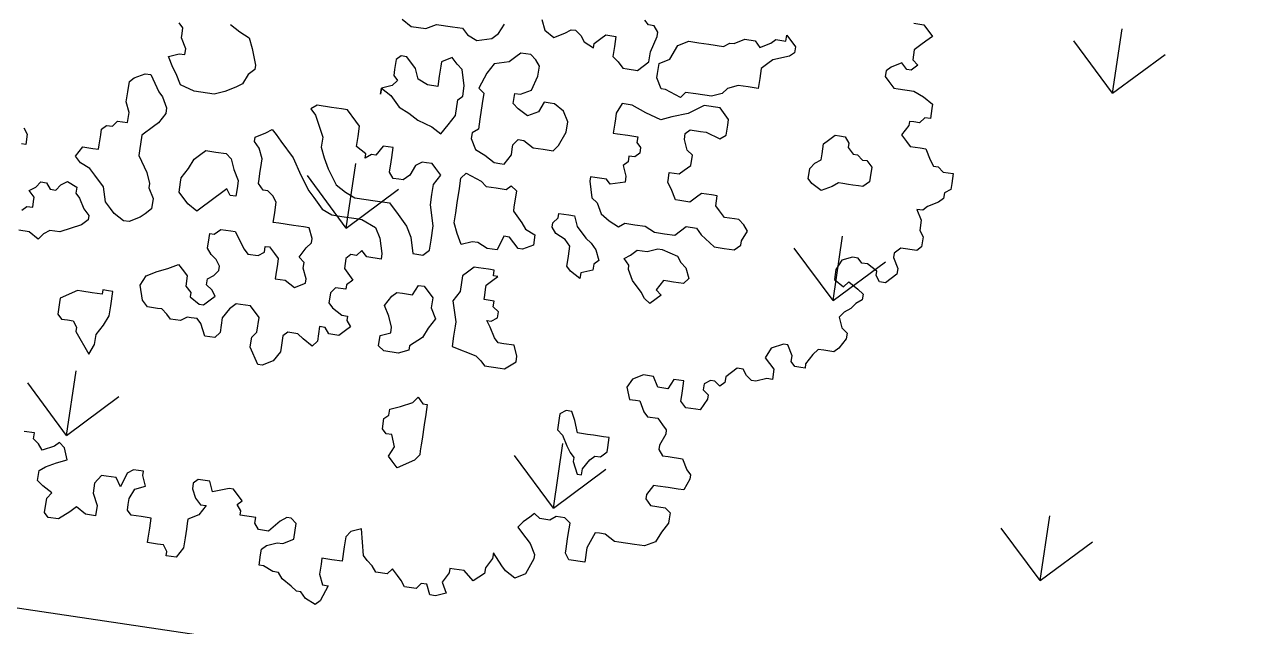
# Model space of a CAD drawing. Header units: millimetres. Extents: x 338 to 506, y 179 to 335.
# Drawn here: x 345.6 to 352.81, y 213.39 to 216.9 of the extents above; entities that cross this region are included whole.
import ezdxf

# ---------------------------------------------------------------- set-up
doc = ezdxf.new("R2010")
doc.units = ezdxf.units.MM
for name, color, linetype in [('ANDEN', 251, 'Continuous'), ('ARBOL-TOP', 3, 'Continuous'), ('MUROS', 32, 'Continuous')]:
    doc.layers.add(name, color=color, linetype=linetype)

# ---------------------------------------------------------------- blocks, each defined once
blk = doc.blocks.new('*X894')
at = {"color": 0}
for p, q in [((25.4581, 144.2213), (25.7275, 144.4907)), ((25.4581, 144.2213), (25.7275, 143.9519)), ((25.4581, 144.2213), (25.8391, 144.2213)), ((26.895, 142.7845), (27.1644, 143.0539)), ((26.895, 142.7845), (27.1644, 142.5151)), ((26.895, 142.7845), (27.276, 142.7845)), ((25.4581, 141.3476), (25.7275, 141.617)), ((25.4581, 141.3476), (25.7275, 141.0782)), ((25.4581, 141.3476), (25.8391, 141.3476)), ((26.895, 139.9108), (27.1644, 140.1802)), ((26.895, 139.9108), (27.1644, 139.6414)), ((26.895, 139.9108), (27.276, 139.9108)), ((25.4581, 138.474), (25.7275, 138.7434)), ((28.3318, 138.474), (28.6012, 138.7434)), ((25.4581, 138.474), (25.7275, 138.2046)), ((25.4581, 138.474), (25.8391, 138.474)), ((28.3318, 138.474), (28.6012, 138.2046)), ((28.3318, 138.474), (28.7128, 138.474))]:
    blk.add_line(p, q, dxfattribs=at)
blk = doc.blocks.new('ARBOLITO')
at = {"linetype": 'ByBlock'}
for points in [[(463.3039, 69.1589), (463.3185, 69.1589), (463.333, 69.1444), (463.3247, 69.1361), (463.3185, 69.1298), (463.3102, 69.1215), (463.3102, 69.107), (463.3185, 69.1008), (463.3102, 69.0924), (463.3039, 69.0924), (463.2956, 69.1008), (463.2811, 69.0924), (463.2749, 69.0862), (463.2749, 69.0779), (463.2811, 69.0717), (463.2894, 69.0633), (463.2956, 69.0633), (463.3185, 69.0633), (463.333, 69.0571), (463.3476, 69.0488), (463.3476, 69.0426), (463.3476, 69.028), (463.3393, 69.028), (463.333, 69.0197), (463.3247, 69.0197), (463.3185, 69.0197), (463.3185, 69.0135), (463.3102, 68.9989), (463.3185, 68.9906), (463.3247, 68.9844), (463.3393, 68.9844), (463.3476, 68.9844), (463.3559, 68.9698), (463.3621, 68.9615), (463.3684, 68.9615), (463.3767, 68.9553), (463.3912, 68.9553), (463.3912, 68.9408), (463.3912, 68.9324), (463.3829, 68.9262), (463.3829, 68.9179), (463.3767, 68.9117), (463.3621, 68.9034), (463.3559, 68.8971), (463.3476, 68.8971), (463.3559, 68.8826), (463.3559, 68.868), (463.3621, 68.8597), (463.3621, 68.8452), (463.3559, 68.8389), (463.333, 68.8389), (463.3247, 68.8306), (463.3247, 68.8244), (463.333, 68.8098), (463.333, 68.8015), (463.3185, 68.787), (463.3102, 68.787), (463.3039, 68.7953), (463.3039, 68.8015), (463.2894, 68.8098), (463.2811, 68.8098), (463.2749, 68.8161), (463.2665, 68.8161), (463.252, 68.8098), (463.2458, 68.7953), (463.2458, 68.7808), (463.2603, 68.7724), (463.2665, 68.7808), (463.2811, 68.7724), (463.2894, 68.7662), (463.2894, 68.7579), (463.2811, 68.7517), (463.2749, 68.7434), (463.2665, 68.7371), (463.2603, 68.7288), (463.2665, 68.7143), (463.2749, 68.708), (463.2749, 68.6997), (463.2665, 68.6852), (463.2603, 68.6789), (463.2458, 68.6789), (463.2375, 68.6789), (463.2312, 68.6706), (463.2229, 68.6561), (463.2229, 68.6498), (463.2167, 68.6498), (463.2084, 68.6498), (463.2021, 68.6561), (463.2021, 68.6644), (463.1938, 68.6789), (463.1876, 68.6789), (463.171, 68.6706), (463.1647, 68.6561), (463.1793, 68.6415), (463.1793, 68.627), (463.171, 68.627), (463.1564, 68.6208), (463.1502, 68.6208), (463.1419, 68.627), (463.1356, 68.6353), (463.1273, 68.6353), (463.1128, 68.6208), (463.1128, 68.6124), (463.1065, 68.6062), (463.0982, 68.6124), (463.092, 68.6124), (463.0837, 68.6062), (463.0837, 68.5979), (463.092, 68.5917), (463.092, 68.5854), (463.0837, 68.5688), (463.0775, 68.5688), (463.0629, 68.5688), (463.0546, 68.5771), (463.0546, 68.5854), (463.0546, 68.5917), (463.0546, 68.6062), (463.0401, 68.6062), (463.0338, 68.5917), (463.0193, 68.5917), (463.011, 68.6062), (462.9964, 68.6062), (462.9819, 68.5979), (462.9756, 68.5854), (462.9819, 68.5688), (462.9902, 68.5688), (462.9964, 68.5688), (463.0047, 68.5543), (463.011, 68.548), (463.0255, 68.548), (463.0338, 68.5397), (463.0401, 68.5335), (463.0401, 68.5273), (463.0338, 68.5106), (463.0338, 68.5044), (463.0401, 68.4961), (463.0484, 68.4961), (463.0691, 68.4961), (463.0775, 68.4815), (463.0837, 68.4753), (463.0837, 68.4691), (463.0775, 68.4524), (463.0691, 68.4524), (463.0546, 68.4524), (463.0401, 68.4524), (463.0338, 68.4524), (463.0255, 68.4379), (463.0255, 68.4317), (463.0338, 68.4234), (463.0546, 68.4234), (463.0629, 68.4171), (463.0629, 68.4088), (463.0629, 68.4026), (463.0546, 68.388), (463.0484, 68.3735), (463.0338, 68.3652), (463.0193, 68.3652), (462.9964, 68.3652), (462.9902, 68.3652), (462.9756, 68.3735), (462.9673, 68.3735), (462.9611, 68.3735), (462.9528, 68.3506), (462.9528, 68.3299), (462.9299, 68.3299), (462.9237, 68.3382), (462.9237, 68.3444), (462.9237, 68.3589), (462.9237, 68.3652), (462.9237, 68.3818), (462.9154, 68.388), (462.9029, 68.388), (462.8946, 68.3818), (462.8801, 68.3818), (462.8717, 68.388), (462.8655, 68.3818), (462.8572, 68.3735), (462.851, 68.3652), (462.8572, 68.3589), (462.8717, 68.3444), (462.8801, 68.3299), (462.8801, 68.3236), (462.8717, 68.3008), (462.8572, 68.2925), (462.8427, 68.3008), (462.8364, 68.307), (462.8219, 68.3236), (462.8219, 68.3153), (462.8136, 68.3008), (462.8136, 68.2925), (462.799, 68.28), (462.7845, 68.2925), (462.7699, 68.2925), (462.7637, 68.2925), (462.7637, 68.2862), (462.7554, 68.2717), (462.7637, 68.2571), (462.7491, 68.2509), (462.7408, 68.2509), (462.7346, 68.2654), (462.7263, 68.2654), (462.7201, 68.2571), (462.7034, 68.2571), (462.6972, 68.2654), (462.691, 68.2717), (462.6827, 68.28), (462.6764, 68.2717), (462.6598, 68.2717), (462.6536, 68.28), (462.6453, 68.2862), (462.639, 68.2925), (462.6307, 68.3299), (462.6162, 68.3236), (462.6099, 68.3153), (462.6099, 68.3008), (462.6099, 68.28), (462.5954, 68.28), (462.5808, 68.28), (462.5808, 68.2717), (462.5808, 68.2571), (462.5871, 68.2426), (462.5954, 68.2426), (462.5871, 68.2197), (462.5808, 68.2135), (462.5663, 68.2197), (462.558, 68.228), (462.5517, 68.228), (462.5434, 68.2343), (462.5289, 68.2426), (462.5227, 68.2509), (462.5143, 68.2509), (462.4998, 68.2571), (462.4936, 68.2571), (462.4936, 68.2717), (462.4936, 68.28), (462.4998, 68.2862), (462.5143, 68.2925), (462.5227, 68.2925), (462.5372, 68.3008), (462.5372, 68.3236), (462.5289, 68.3299), (462.5227, 68.3299), (462.5143, 68.3236), (462.4998, 68.307), (462.4853, 68.307), (462.479, 68.3153), (462.479, 68.3236), (462.4562, 68.3236), (462.4562, 68.3299), (462.4499, 68.3382), (462.4562, 68.3444), (462.4416, 68.3589), (462.4354, 68.3589), (462.4125, 68.3506), (462.4063, 68.3652), (462.3897, 68.3652), (462.3834, 68.3589), (462.3834, 68.3506), (462.3897, 68.3382), (462.398, 68.3299), (462.4063, 68.3299), (462.398, 68.3153), (462.3834, 68.307), (462.3834, 68.3008), (462.3834, 68.2925), (462.3834, 68.28), (462.3834, 68.2654), (462.3751, 68.2509), (462.3606, 68.2509), (462.3606, 68.2571), (462.3543, 68.2654), (462.346, 68.2654), (462.3315, 68.2654), (462.3315, 68.2717), (462.3315, 68.2862), (462.3315, 68.3008), (462.3169, 68.3008), (462.3024, 68.3008), (462.2962, 68.307), (462.2962, 68.3153), (462.2962, 68.3236), (462.3024, 68.3382), (462.3169, 68.3444), (462.3107, 68.3589), (462.3107, 68.3652), (462.2962, 68.3652), (462.2879, 68.3589), (462.2816, 68.3382), (462.2733, 68.3506), (462.2588, 68.3506), (462.2525, 68.3506), (462.2442, 68.3382), (462.2442, 68.3236), (462.2525, 68.307), (462.2525, 68.2925), (462.238, 68.2925), (462.2234, 68.3008), (462.2151, 68.2925), (462.2006, 68.28), (462.186, 68.28), (462.1798, 68.2862), (462.1798, 68.307), (462.186, 68.3153), (462.1715, 68.3236), (462.1632, 68.3299), (462.1632, 68.3444), (462.1715, 68.3506), (462.186, 68.3589), (462.2006, 68.3652), (462.1944, 68.3818), (462.186, 68.388), (462.1798, 68.3818), (462.1632, 68.3735), (462.1569, 68.3818), (462.1486, 68.388), (462.1486, 68.3963), (462.1341, 68.3963)], [(463.3039, 69.1589), (463.3185, 69.1589), (463.333, 69.1444), (463.3247, 69.1361), (463.3185, 69.1298), (463.3102, 69.1215), (463.3102, 69.107), (463.3185, 69.1008), (463.3102, 69.0924), (463.3039, 69.0924), (463.2956, 69.1008), (463.2811, 69.0924), (463.2749, 69.0862), (463.2749, 69.0779), (463.2811, 69.0717), (463.2894, 69.0633), (463.2956, 69.0633), (463.3185, 69.0633), (463.333, 69.0571), (463.3476, 69.0488), (463.3476, 69.0426), (463.3476, 69.028), (463.3393, 69.028), (463.333, 69.0197), (463.3247, 69.0197), (463.3185, 69.0197), (463.3185, 69.0135), (463.3102, 68.9989), (463.3185, 68.9906), (463.3247, 68.9844), (463.3393, 68.9844), (463.3476, 68.9844), (463.3559, 68.9698), (463.3621, 68.9615), (463.3684, 68.9615), (463.3767, 68.9553), (463.3912, 68.9553), (463.3912, 68.9408), (463.3912, 68.9324), (463.3829, 68.9262), (463.3829, 68.9179), (463.3767, 68.9117), (463.3621, 68.9034), (463.3559, 68.8971), (463.3476, 68.8971), (463.3559, 68.8826), (463.3559, 68.868), (463.3621, 68.8597), (463.3621, 68.8452), (463.3559, 68.8389), (463.333, 68.8389), (463.3247, 68.8306), (463.3247, 68.8244), (463.333, 68.8098), (463.333, 68.8015), (463.3185, 68.787), (463.3102, 68.787), (463.3039, 68.7953), (463.3039, 68.8015), (463.2894, 68.8098), (463.2811, 68.8098), (463.2749, 68.8161), (463.2665, 68.8161), (463.252, 68.8098), (463.2458, 68.7953), (463.2458, 68.7808), (463.2603, 68.7724), (463.2665, 68.7808), (463.2811, 68.7724), (463.2894, 68.7662), (463.2894, 68.7579), (463.2811, 68.7517), (463.2749, 68.7434), (463.2665, 68.7371), (463.2603, 68.7288), (463.2665, 68.7143), (463.2749, 68.708), (463.2749, 68.6997), (463.2665, 68.6852), (463.2603, 68.6789), (463.2458, 68.6789), (463.2375, 68.6789), (463.2312, 68.6706), (463.2229, 68.6561), (463.2229, 68.6498), (463.2167, 68.6498), (463.2084, 68.6498), (463.2021, 68.6561), (463.2021, 68.6644), (463.1938, 68.6789), (463.1876, 68.6789), (463.171, 68.6706), (463.1647, 68.6561), (463.1793, 68.6415), (463.1793, 68.627), (463.171, 68.627), (463.1564, 68.6208), (463.1502, 68.6208), (463.1419, 68.627), (463.1356, 68.6353), (463.1273, 68.6353), (463.1128, 68.6208), (463.1128, 68.6124), (463.1065, 68.6062), (463.0982, 68.6124), (463.092, 68.6124), (463.0837, 68.6062), (463.0837, 68.5979), (463.092, 68.5917), (463.092, 68.5854), (463.0837, 68.5688), (463.0775, 68.5688), (463.0629, 68.5688), (463.0546, 68.5771), (463.0546, 68.5854), (463.0546, 68.5917), (463.0546, 68.6062), (463.0401, 68.6062), (463.0338, 68.5917), (463.0193, 68.5917), (463.011, 68.6062), (462.9964, 68.6062), (462.9819, 68.5979), (462.9756, 68.5854), (462.9819, 68.5688), (462.9902, 68.5688), (462.9964, 68.5688), (463.0047, 68.5543), (463.011, 68.548), (463.0255, 68.548), (463.0338, 68.5397), (463.0401, 68.5335), (463.0401, 68.5273), (463.0338, 68.5106), (463.0338, 68.5044), (463.0401, 68.4961), (463.0484, 68.4961), (463.0691, 68.4961), (463.0775, 68.4815), (463.0837, 68.4753), (463.0837, 68.4691), (463.0775, 68.4524), (463.0691, 68.4524), (463.0546, 68.4524), (463.0401, 68.4524), (463.0338, 68.4524), (463.0255, 68.4379), (463.0255, 68.4317), (463.0338, 68.4234), (463.0546, 68.4234), (463.0629, 68.4171), (463.0629, 68.4088), (463.0629, 68.4026), (463.0546, 68.388), (463.0484, 68.3735), (463.0338, 68.3652), (463.0193, 68.3652), (462.9964, 68.3652), (462.9902, 68.3652), (462.9756, 68.3735), (462.9673, 68.3735), (462.9611, 68.3735), (462.9528, 68.3506), (462.9528, 68.3299), (462.9299, 68.3299), (462.9237, 68.3382), (462.9237, 68.3444), (462.9237, 68.3589), (462.9237, 68.3652), (462.9237, 68.3818), (462.9154, 68.388), (462.9029, 68.388), (462.8946, 68.3818), (462.8801, 68.3818), (462.8717, 68.388), (462.8655, 68.3818), (462.8572, 68.3735), (462.851, 68.3652), (462.8572, 68.3589), (462.8717, 68.3444), (462.8801, 68.3299), (462.8801, 68.3236), (462.8717, 68.3008), (462.8572, 68.2925), (462.8427, 68.3008), (462.8364, 68.307), (462.8219, 68.3236), (462.8219, 68.3153), (462.8136, 68.3008), (462.8136, 68.2925), (462.799, 68.28), (462.7845, 68.2925), (462.7699, 68.2925), (462.7637, 68.2925), (462.7637, 68.2862), (462.7554, 68.2717), (462.7637, 68.2571), (462.7491, 68.2509), (462.7408, 68.2509), (462.7346, 68.2654), (462.7263, 68.2654), (462.7201, 68.2571), (462.7034, 68.2571), (462.6972, 68.2654), (462.691, 68.2717), (462.6827, 68.28), (462.6764, 68.2717), (462.6598, 68.2717), (462.6536, 68.28), (462.6453, 68.2862), (462.639, 68.2925), (462.6307, 68.3299), (462.6162, 68.3236), (462.6099, 68.3153), (462.6099, 68.3008), (462.6099, 68.28), (462.5954, 68.28), (462.5808, 68.28), (462.5808, 68.2717), (462.5808, 68.2571), (462.5871, 68.2426), (462.5954, 68.2426), (462.5871, 68.2197), (462.5808, 68.2135), (462.5663, 68.2197), (462.558, 68.228), (462.5517, 68.228), (462.5434, 68.2343), (462.5289, 68.2426), (462.5227, 68.2509), (462.5143, 68.2509), (462.4998, 68.2571), (462.4936, 68.2571), (462.4936, 68.2717), (462.4936, 68.28), (462.4998, 68.2862), (462.5143, 68.2925), (462.5227, 68.2925), (462.5372, 68.3008), (462.5372, 68.3236), (462.5289, 68.3299), (462.5227, 68.3299), (462.5143, 68.3236), (462.4998, 68.307), (462.4853, 68.307), (462.479, 68.3153), (462.479, 68.3236), (462.4562, 68.3236), (462.4562, 68.3299), (462.4499, 68.3382), (462.4562, 68.3444), (462.4416, 68.3589), (462.4354, 68.3589), (462.4125, 68.3506), (462.4063, 68.3652), (462.3897, 68.3652), (462.3834, 68.3589), (462.3834, 68.3506), (462.3897, 68.3382), (462.398, 68.3299), (462.4063, 68.3299), (462.398, 68.3153), (462.3834, 68.307), (462.3834, 68.3008), (462.3834, 68.2925), (462.3834, 68.28), (462.3834, 68.2654), (462.3751, 68.2509), (462.3606, 68.2509), (462.3606, 68.2571), (462.3543, 68.2654), (462.346, 68.2654), (462.3315, 68.2654), (462.3315, 68.2717), (462.3315, 68.2862), (462.3315, 68.3008), (462.3169, 68.3008), (462.3024, 68.3008), (462.2962, 68.307), (462.2962, 68.3153), (462.2962, 68.3236), (462.3024, 68.3382), (462.3169, 68.3444), (462.3107, 68.3589), (462.3107, 68.3652), (462.2962, 68.3652), (462.2879, 68.3589), (462.2816, 68.3382), (462.2733, 68.3506), (462.2588, 68.3506), (462.2525, 68.3506), (462.2442, 68.3382), (462.2442, 68.3236), (462.2525, 68.307), (462.2525, 68.2925), (462.238, 68.2925), (462.2234, 68.3008), (462.2151, 68.2925), (462.2006, 68.28), (462.186, 68.28), (462.1798, 68.2862), (462.1798, 68.307), (462.186, 68.3153), (462.1715, 68.3236), (462.1632, 68.3299), (462.1632, 68.3444), (462.1715, 68.3506), (462.186, 68.3589), (462.2006, 68.3652), (462.1944, 68.3818), (462.186, 68.388), (462.1798, 68.3818), (462.1632, 68.3735), (462.1569, 68.3818), (462.1486, 68.388), (462.1486, 68.3963), (462.1341, 68.3963)], [(462.5808, 69.0571), (462.5954, 69.0488), (462.6162, 69.0488), (462.6307, 69.0571), (462.6536, 69.0571), (462.6681, 69.0571), (462.6764, 69.0488), (462.691, 69.0426), (462.7117, 69.0488), (462.7201, 69.0571), (462.7263, 69.0717)], [(462.7782, 69.0862), (462.7845, 69.0717), (462.799, 69.0633), (462.8136, 69.0717), (462.8219, 69.0779), (462.8281, 69.0779), (462.8364, 69.0717), (462.8427, 69.0633), (462.8572, 69.0571), (462.8572, 69.0633), (462.8655, 69.0717), (462.8717, 69.0779), (462.8863, 69.0779), (462.8863, 69.0633), (462.8863, 69.0488), (462.8946, 69.0426), (462.9029, 69.0343), (462.9091, 69.0343), (462.9237, 69.0343), (462.9382, 69.0488), (462.9382, 69.0633), (462.9445, 69.0862), (462.9445, 69.0924), (462.9382, 69.1008), (462.9299, 69.1008), (462.9237, 69.107)], [(462.5808, 69.0571), (462.5954, 69.0488), (462.6162, 69.0488), (462.6307, 69.0571), (462.6536, 69.0571), (462.6681, 69.0571), (462.6764, 69.0488), (462.691, 69.0426), (462.7117, 69.0488), (462.7201, 69.0571), (462.7263, 69.0717)], [(462.7782, 69.0862), (462.7845, 69.0717), (462.799, 69.0633), (462.8136, 69.0717), (462.8219, 69.0779), (462.8281, 69.0779), (462.8364, 69.0717), (462.8427, 69.0633), (462.8572, 69.0571), (462.8572, 69.0633), (462.8655, 69.0717), (462.8717, 69.0779), (462.8863, 69.0779), (462.8863, 69.0633), (462.8863, 69.0488), (462.8946, 69.0426), (462.9029, 69.0343), (462.9091, 69.0343), (462.9237, 69.0343), (462.9382, 69.0488), (462.9382, 69.0633), (462.9445, 69.0862), (462.9445, 69.0924), (462.9382, 69.1008), (462.9299, 69.1008), (462.9237, 69.107)], [(462.9611, 69.0135), (462.9528, 69.028), (462.9528, 69.0343), (462.9528, 69.0488), (462.9673, 69.0571), (462.9756, 69.0779), (462.9902, 69.0862), (463.0047, 69.0862), (463.0193, 69.0862), (463.0401, 69.0862), (463.0484, 69.0924), (463.0546, 69.0924), (463.0691, 69.1008), (463.0837, 69.1008), (463.092, 69.0924), (463.1065, 69.1008), (463.1128, 69.107), (463.1273, 69.107), (463.1273, 69.1153), (463.1419, 69.1008), (463.1419, 69.0924), (463.1356, 69.0862), (463.1128, 69.0779), (463.1065, 69.0717), (463.0982, 69.0633), (463.0982, 69.0488), (463.0982, 69.0343), (463.0837, 69.0343), (463.0691, 69.0343), (463.0546, 69.028), (463.0484, 69.0197), (463.0338, 69.0135), (463.011, 69.0135), (462.9964, 69.0135), (462.9902, 69.0052), (462.9673, 69.0135), (462.9611, 69.0135), (462.9611, 69.0135)], [(462.9611, 69.0135), (462.9528, 69.028), (462.9528, 69.0343), (462.9528, 69.0488), (462.9673, 69.0571), (462.9756, 69.0779), (462.9902, 69.0862), (463.0047, 69.0862), (463.0193, 69.0862), (463.0401, 69.0862), (463.0484, 69.0924), (463.0546, 69.0924), (463.0691, 69.1008), (463.0837, 69.1008), (463.092, 69.0924), (463.1065, 69.1008), (463.1128, 69.107), (463.1273, 69.107), (463.1273, 69.1153), (463.1419, 69.1008), (463.1419, 69.0924), (463.1356, 69.0862), (463.1128, 69.0779), (463.1065, 69.0717), (463.0982, 69.0633), (463.0982, 69.0488), (463.0982, 69.0343), (463.0837, 69.0343), (463.0691, 69.0343), (463.0546, 69.028), (463.0484, 69.0197), (463.0338, 69.0135), (463.011, 69.0135), (462.9964, 69.0135), (462.9902, 69.0052), (462.9673, 69.0135), (462.9611, 69.0135)], [(462.2733, 68.9324), (462.2671, 68.9408), (462.2588, 68.9553), (462.2733, 68.9615), (462.2816, 68.9615), (462.2816, 68.9698), (462.2733, 68.9844), (462.2733, 68.9906), (462.2733, 68.9989), (462.2671, 69.0052)], [(462.3398, 69.0135), (462.3543, 69.0052), (462.3689, 68.9989), (462.3751, 68.9844), (462.3834, 68.9615), (462.3834, 68.9553), (462.3751, 68.947), (462.3689, 68.9324), (462.3606, 68.9262), (462.346, 68.9179), (462.3315, 68.9117), (462.3024, 68.9117), (462.2816, 68.9179), (462.2733, 68.9324), (462.2733, 68.9324)], [(462.2733, 68.9324), (462.2671, 68.9408), (462.2588, 68.9553), (462.2733, 68.9615), (462.2816, 68.9615), (462.2816, 68.9698), (462.2733, 68.9844), (462.2733, 68.9906), (462.2733, 68.9989), (462.2671, 69.0052)], [(462.3398, 69.0135), (462.3543, 69.0052), (462.3689, 68.9989), (462.3751, 68.9844), (462.3834, 68.9615), (462.3834, 68.9553), (462.3751, 68.947), (462.3689, 68.9324), (462.3606, 68.9262), (462.346, 68.9179), (462.3315, 68.9117), (462.3024, 68.9117), (462.2816, 68.9179), (462.2733, 68.9324)], [(462.7034, 68.9034), (462.7117, 68.8888), (462.7263, 68.8826), (462.7408, 68.8743), (462.7491, 68.8743), (462.7554, 68.8743), (462.7637, 68.8888), (462.7637, 68.8971), (462.7637, 68.9034), (462.7699, 68.9117), (462.7782, 68.9117), (462.7928, 68.9034), (462.8073, 68.9034), (462.8219, 68.9034), (462.8281, 68.9117), (462.8364, 68.9324), (462.8364, 68.947), (462.8281, 68.9615), (462.8136, 68.9698), (462.8073, 68.9698), (462.799, 68.9698), (462.7928, 68.9553), (462.7782, 68.947), (462.7637, 68.9553), (462.7554, 68.9615), (462.7554, 68.9761), (462.7637, 68.9761), (462.7782, 68.9844), (462.7845, 69.0052), (462.7845, 69.0197), (462.7782, 69.028), (462.7699, 69.0343), (462.7554, 69.0343), (462.7491, 69.028), (462.7408, 69.0197), (462.7201, 69.0135), (462.7117, 68.9989), (462.7034, 68.9761), (462.7117, 68.9698), (462.7117, 68.9553), (462.7117, 68.9324), (462.7117, 68.9179), (462.7034, 68.9117), (462.7034, 68.9034), (462.7034, 68.9034)], [(462.7034, 68.9034), (462.7117, 68.8888), (462.7263, 68.8826), (462.7408, 68.8743), (462.7491, 68.8743), (462.7554, 68.8743), (462.7637, 68.8888), (462.7637, 68.8971), (462.7637, 68.9034), (462.7699, 68.9117), (462.7782, 68.9117), (462.7928, 68.9034), (462.8073, 68.9034), (462.8219, 68.9034), (462.8281, 68.9117), (462.8364, 68.9324), (462.8364, 68.947), (462.8281, 68.9615), (462.8136, 68.9698), (462.8073, 68.9698), (462.799, 68.9698), (462.7928, 68.9553), (462.7782, 68.947), (462.7637, 68.9553), (462.7554, 68.9615), (462.7554, 68.9761), (462.7637, 68.9761), (462.7782, 68.9844), (462.7845, 69.0052), (462.7845, 69.0197), (462.7782, 69.028), (462.7699, 69.0343), (462.7554, 69.0343), (462.7491, 69.028), (462.7408, 69.0197), (462.7201, 69.0135), (462.7117, 68.9989), (462.7034, 68.9761), (462.7117, 68.9698), (462.7117, 68.9553), (462.7117, 68.9324), (462.7117, 68.9179), (462.7034, 68.9117), (462.7034, 68.9034)], [(462.5663, 68.9553), (462.5808, 68.947), (462.5954, 68.9324), (462.6099, 68.9262), (462.6245, 68.9179), (462.6453, 68.9117), (462.6598, 68.9034), (462.6681, 68.9179), (462.6764, 68.9324), (462.6764, 68.9553), (462.6827, 68.9615), (462.6827, 68.9761), (462.6764, 68.9989), (462.6681, 69.0052), (462.6598, 69.0135), (462.6453, 69.0052), (462.6453, 68.9989), (462.6453, 68.9844), (462.6453, 68.9698), (462.6307, 68.9698), (462.6162, 68.9761), (462.6099, 68.9906), (462.5954, 69.0052), (462.5871, 69.0052), (462.5808, 68.9989), (462.5808, 68.9844), (462.5808, 68.9761), (462.5871, 68.9698), (462.5808, 68.9615), (462.5663, 68.9553), (462.5663, 68.947), (462.5663, 68.9553), (462.5663, 68.9553)], [(462.5663, 68.9553), (462.5808, 68.947), (462.5954, 68.9324), (462.6099, 68.9262), (462.6245, 68.9179), (462.6453, 68.9117), (462.6598, 68.9034), (462.6681, 68.9179), (462.6764, 68.9324), (462.6764, 68.9553), (462.6827, 68.9615), (462.6827, 68.9761), (462.6764, 68.9989), (462.6681, 69.0052), (462.6598, 69.0135), (462.6453, 69.0052), (462.6453, 68.9989), (462.6453, 68.9844), (462.6453, 68.9698), (462.6307, 68.9698), (462.6162, 68.9761), (462.6099, 68.9906), (462.5954, 69.0052), (462.5871, 69.0052), (462.5808, 68.9989), (462.5808, 68.9844), (462.5808, 68.9761), (462.5871, 68.9698), (462.5808, 68.9615), (462.5663, 68.9553), (462.5663, 68.947), (462.5663, 68.9553)], [(462.9091, 68.868), (462.9029, 68.8743), (462.8863, 68.8743), (462.8801, 68.8743), (462.8801, 68.868), (462.8863, 68.8452), (462.8946, 68.8389), (462.9029, 68.8244), (462.9154, 68.8161), (462.9299, 68.8098), (462.9382, 68.8161), (462.9528, 68.8161), (462.9673, 68.8161), (462.9819, 68.8098), (462.9964, 68.8098), (463.011, 68.8098), (463.0255, 68.8244), (463.0401, 68.8244), (463.0484, 68.8161), (463.0691, 68.8015), (463.0837, 68.8015), (463.0982, 68.8015), (463.1065, 68.8098), (463.1065, 68.8161), (463.1128, 68.8306), (463.1065, 68.8389), (463.0982, 68.8452), (463.092, 68.8452), (463.0775, 68.8452), (463.0691, 68.8535), (463.0629, 68.8597), (463.0629, 68.8743), (463.0546, 68.8743), (463.0401, 68.8743), (463.0338, 68.868), (463.0255, 68.8597), (463.011, 68.8597), (463.0047, 68.8597), (462.9964, 68.8743), (462.9902, 68.8826), (462.9902, 68.8888), (462.9902, 68.8971), (463.0047, 68.8971), (463.011, 68.9034), (463.0193, 68.9117), (463.0193, 68.9262), (463.011, 68.9324), (463.0047, 68.947), (463.0047, 68.9553), (463.011, 68.9615), (463.0255, 68.9615), (463.0338, 68.9615), (463.0546, 68.9553), (463.0629, 68.9615), (463.0629, 68.9761), (463.0629, 68.9844), (463.0484, 68.9989), (463.0255, 68.9989), (463.0047, 68.9844), (462.9819, 68.9761), (462.9673, 68.9698), (462.9445, 68.9761), (462.9237, 68.9844), (462.9091, 68.9844), (462.9029, 68.9698), (462.9029, 68.9615), (462.9029, 68.9553), (462.9029, 68.9408), (462.9091, 68.9408), (462.9237, 68.9408), (462.9382, 68.9408), (462.9382, 68.9324), (462.9445, 68.9262), (462.9445, 68.9179), (462.9382, 68.9117), (462.9299, 68.9117), (462.9299, 68.9034), (462.9237, 68.8971), (462.9299, 68.8826), (462.9299, 68.8743), (462.9091, 68.868), (462.9091, 68.868)], [(462.9091, 68.868), (462.9029, 68.8743), (462.8863, 68.8743), (462.8801, 68.8743), (462.8801, 68.868), (462.8863, 68.8452), (462.8946, 68.8389), (462.9029, 68.8244), (462.9154, 68.8161), (462.9299, 68.8098), (462.9382, 68.8161), (462.9528, 68.8161), (462.9673, 68.8161), (462.9819, 68.8098), (462.9964, 68.8098), (463.011, 68.8098), (463.0255, 68.8244), (463.0401, 68.8244), (463.0484, 68.8161), (463.0691, 68.8015), (463.0837, 68.8015), (463.0982, 68.8015), (463.1065, 68.8098), (463.1065, 68.8161), (463.1128, 68.8306), (463.1065, 68.8389), (463.0982, 68.8452), (463.092, 68.8452), (463.0775, 68.8452), (463.0691, 68.8535), (463.0629, 68.8597), (463.0629, 68.8743), (463.0546, 68.8743), (463.0401, 68.8743), (463.0338, 68.868), (463.0255, 68.8597), (463.011, 68.8597), (463.0047, 68.8597), (462.9964, 68.8743), (462.9902, 68.8826), (462.9902, 68.8888), (462.9902, 68.8971), (463.0047, 68.8971), (463.011, 68.9034), (463.0193, 68.9117), (463.0193, 68.9262), (463.011, 68.9324), (463.0047, 68.947), (463.0047, 68.9553), (463.011, 68.9615), (463.0255, 68.9615), (463.0338, 68.9615), (463.0546, 68.9553), (463.0629, 68.9615), (463.0629, 68.9761), (463.0629, 68.9844), (463.0484, 68.9989), (463.0255, 68.9989), (463.0047, 68.9844), (462.9819, 68.9761), (462.9673, 68.9698), (462.9445, 68.9761), (462.9237, 68.9844), (462.9091, 68.9844), (462.9029, 68.9698), (462.9029, 68.9615), (462.9029, 68.9553), (462.9029, 68.9408), (462.9091, 68.9408), (462.9237, 68.9408), (462.9382, 68.9408), (462.9382, 68.9324), (462.9445, 68.9262), (462.9445, 68.9179), (462.9382, 68.9117), (462.9299, 68.9117), (462.9299, 68.9034), (462.9237, 68.8971), (462.9299, 68.8826), (462.9299, 68.8743), (462.9091, 68.868)], [(463.2375, 68.9179), (463.2312, 68.9179), (463.2229, 68.9117), (463.2084, 68.9034), (463.1938, 68.9117), (463.1876, 68.9179), (463.1876, 68.9262), (463.1876, 68.9324), (463.1938, 68.9408), (463.2021, 68.947), (463.2021, 68.9553), (463.2021, 68.9698), (463.2084, 68.9761), (463.2167, 68.9844), (463.2229, 68.9844), (463.2312, 68.9844), (463.2375, 68.9761), (463.2375, 68.9698), (463.2458, 68.9615), (463.252, 68.9615), (463.2603, 68.9553), (463.2665, 68.9553), (463.2749, 68.947), (463.2749, 68.9324), (463.2749, 68.9262), (463.2665, 68.9179), (463.2603, 68.9179), (463.252, 68.9179), (463.2458, 68.9179), (463.2375, 68.9179), (463.2375, 68.9179)], [(463.2375, 68.9179), (463.2312, 68.9179), (463.2229, 68.9117), (463.2084, 68.9034), (463.1938, 68.9117), (463.1876, 68.9179), (463.1876, 68.9262), (463.1876, 68.9324), (463.1938, 68.9408), (463.2021, 68.947), (463.2021, 68.9553), (463.2021, 68.9698), (463.2084, 68.9761), (463.2167, 68.9844), (463.2229, 68.9844), (463.2312, 68.9844), (463.2375, 68.9761), (463.2375, 68.9698), (463.2458, 68.9615), (463.252, 68.9615), (463.2603, 68.9553), (463.2665, 68.9553), (463.2749, 68.947), (463.2749, 68.9324), (463.2749, 68.9262), (463.2665, 68.9179), (463.2603, 68.9179), (463.252, 68.9179), (463.2458, 68.9179), (463.2375, 68.9179)], [(462.2297, 68.7143), (462.2151, 68.7226), (462.2089, 68.7288), (462.2006, 68.7371), (462.1944, 68.7579), (462.1798, 68.7724), (462.1715, 68.7808), (462.1569, 68.787), (462.1486, 68.7953), (462.1569, 68.8098), (462.1715, 68.8098), (462.1798, 68.8098), (462.1798, 68.8161), (462.1798, 68.8306), (462.1798, 68.8389), (462.186, 68.8452), (462.1944, 68.8452), (462.2006, 68.8535), (462.2151, 68.8535), (462.2151, 68.8597), (462.2151, 68.868), (462.2089, 68.8826), (462.2089, 68.8971), (462.2089, 68.9117), (462.2151, 68.9179), (462.2297, 68.9262), (462.238, 68.9262), (462.2525, 68.9034), (462.2588, 68.8971), (462.2671, 68.8826), (462.2671, 68.8743), (462.2588, 68.8597), (462.2525, 68.8535), (462.238, 68.8389), (462.238, 68.8161), (462.238, 68.8098), (462.2525, 68.787), (462.2588, 68.7724), (462.2588, 68.7662), (462.2671, 68.7517), (462.2671, 68.7371), (462.2588, 68.7288), (462.2525, 68.7226), (462.238, 68.7143), (462.2297, 68.7143), (462.2297, 68.7143)], [(462.2297, 68.7143), (462.2151, 68.7226), (462.2089, 68.7288), (462.2006, 68.7371), (462.1944, 68.7579), (462.1798, 68.7724), (462.1715, 68.7808), (462.1569, 68.787), (462.1486, 68.7953), (462.1569, 68.8098), (462.1715, 68.8098), (462.1798, 68.8098), (462.1798, 68.8161), (462.1798, 68.8306), (462.1798, 68.8389), (462.186, 68.8452), (462.1944, 68.8452), (462.2006, 68.8535), (462.2151, 68.8535), (462.2151, 68.8597), (462.2151, 68.868), (462.2089, 68.8826), (462.2089, 68.8971), (462.2089, 68.9117), (462.2151, 68.9179), (462.2297, 68.9262), (462.238, 68.9262), (462.2525, 68.9034), (462.2588, 68.8971), (462.2671, 68.8826), (462.2671, 68.8743), (462.2588, 68.8597), (462.2525, 68.8535), (462.238, 68.8389), (462.238, 68.8161), (462.238, 68.8098), (462.2525, 68.787), (462.2588, 68.7724), (462.2588, 68.7662), (462.2671, 68.7517), (462.2671, 68.7371), (462.2588, 68.7288), (462.2525, 68.7226), (462.238, 68.7143), (462.2297, 68.7143)], [(462.4707, 68.9117), (462.479, 68.9034), (462.4936, 68.8743), (462.4936, 68.8597), (462.4998, 68.8452), (462.5081, 68.8306), (462.5227, 68.8098), (462.5372, 68.8015), (462.5517, 68.7953), (462.5808, 68.7953), (462.6016, 68.7953), (462.6162, 68.7808), (462.6307, 68.7662), (462.639, 68.7517), (462.6453, 68.7288), (462.6598, 68.7288), (462.6681, 68.7371), (462.6681, 68.7517), (462.6681, 68.7724), (462.6598, 68.8015), (462.6598, 68.8161), (462.6598, 68.8306), (462.6681, 68.8452), (462.6598, 68.8535), (462.6536, 68.8597), (462.6453, 68.8597), (462.639, 68.8597), (462.6307, 68.8535), (462.6245, 68.8389), (462.6162, 68.8306), (462.6099, 68.8306), (462.6016, 68.8306), (462.5954, 68.8389), (462.5954, 68.8535), (462.5954, 68.8597), (462.5954, 68.8743), (462.5808, 68.8743), (462.5725, 68.8597), (462.5663, 68.8597), (462.558, 68.8535), (462.558, 68.8597), (462.5434, 68.868), (462.5434, 68.8826), (462.5434, 68.8971), (462.5372, 68.9034), (462.5227, 68.9179), (462.5143, 68.9179), (462.4998, 68.9179), (462.479, 68.9179), (462.4707, 68.9117), (462.4707, 68.9117)], [(462.4707, 68.9117), (462.479, 68.9034), (462.4936, 68.8743), (462.4936, 68.8597), (462.4998, 68.8452), (462.5081, 68.8306), (462.5227, 68.8098), (462.5372, 68.8015), (462.5517, 68.7953), (462.5808, 68.7953), (462.6016, 68.7953), (462.6162, 68.7808), (462.6307, 68.7662), (462.639, 68.7517), (462.6453, 68.7288), (462.6598, 68.7288), (462.6681, 68.7371), (462.6681, 68.7517), (462.6681, 68.7724), (462.6598, 68.8015), (462.6598, 68.8161), (462.6598, 68.8306), (462.6681, 68.8452), (462.6598, 68.8535), (462.6536, 68.8597), (462.6453, 68.8597), (462.639, 68.8597), (462.6307, 68.8535), (462.6245, 68.8389), (462.6162, 68.8306), (462.6099, 68.8306), (462.6016, 68.8306), (462.5954, 68.8389), (462.5954, 68.8535), (462.5954, 68.8597), (462.5954, 68.8743), (462.5808, 68.8743), (462.5725, 68.8597), (462.5663, 68.8597), (462.558, 68.8535), (462.558, 68.8597), (462.5434, 68.868), (462.5434, 68.8826), (462.5434, 68.8971), (462.5372, 68.9034), (462.5227, 68.9179), (462.5143, 68.9179), (462.4998, 68.9179), (462.479, 68.9179), (462.4707, 68.9117)], [(462.0697, 68.8244), (462.0759, 68.8161), (462.0759, 68.8015), (462.0697, 68.8015)], [(462.0697, 68.8244), (462.0759, 68.8161), (462.0759, 68.8015), (462.0697, 68.8015)], [(462.2671, 68.627), (462.2733, 68.6415), (462.2879, 68.6498), (462.3024, 68.6561), (462.3169, 68.6644), (462.3253, 68.6561), (462.3315, 68.6498), (462.3315, 68.6353), (462.3398, 68.627), (462.3398, 68.6208), (462.3543, 68.6124), (462.3606, 68.6124), (462.3689, 68.6208), (462.3751, 68.627), (462.3689, 68.6353), (462.3606, 68.6415), (462.3606, 68.6498), (462.3689, 68.6561), (462.3751, 68.6644), (462.3751, 68.6706), (462.3689, 68.6789), (462.3606, 68.6852), (462.3543, 68.6935), (462.3543, 68.708), (462.3543, 68.7143), (462.3606, 68.7143), (462.3689, 68.7226), (462.3834, 68.7226), (462.3897, 68.7226), (462.4063, 68.6997), (462.4125, 68.6935), (462.4271, 68.6935), (462.4354, 68.6997), (462.4354, 68.708), (462.4416, 68.708), (462.4499, 68.6997), (462.4562, 68.6935), (462.4562, 68.6852), (462.4562, 68.6706), (462.4562, 68.6644), (462.4707, 68.6644), (462.4853, 68.6561), (462.4998, 68.6644), (462.4998, 68.6706), (462.4936, 68.6852), (462.4936, 68.6935), (462.4853, 68.6997), (462.4936, 68.7143), (462.4998, 68.7226), (462.4998, 68.7288), (462.4936, 68.7434), (462.4853, 68.7434), (462.4707, 68.7434), (462.4499, 68.7434), (462.4416, 68.7434), (462.4416, 68.7517), (462.4416, 68.7579), (462.4416, 68.7724), (462.4354, 68.7808), (462.4271, 68.787), (462.4208, 68.787), (462.4125, 68.7953), (462.4125, 68.8015), (462.4125, 68.8098), (462.4125, 68.8244), (462.4125, 68.8306), (462.4063, 68.8452), (462.398, 68.8535), (462.398, 68.8597), (462.4125, 68.868), (462.4208, 68.8743), (462.4271, 68.868), (462.4354, 68.8597), (462.4562, 68.8389), (462.4707, 68.8161), (462.4853, 68.7953), (462.4936, 68.787), (462.5081, 68.7724), (462.5227, 68.7662), (462.5372, 68.7662), (462.558, 68.7662), (462.5663, 68.7662), (462.5871, 68.7579), (462.5954, 68.7434), (462.6016, 68.7226), (462.6016, 68.7143), (462.5808, 68.7143), (462.5725, 68.7226), (462.5663, 68.7143), (462.558, 68.7143), (462.5517, 68.708), (462.5517, 68.6935), (462.5663, 68.6789), (462.558, 68.6706), (462.558, 68.6644), (462.5434, 68.6644), (462.5372, 68.6561), (462.5372, 68.6498), (462.5372, 68.6415), (462.5434, 68.6353), (462.558, 68.627), (462.5663, 68.627), (462.5663, 68.6208), (462.5725, 68.6124), (462.5663, 68.6062), (462.558, 68.5979), (462.5434, 68.5979), (462.5372, 68.6062), (462.5289, 68.6062), (462.5289, 68.5854), (462.5227, 68.5771), (462.5081, 68.5854), (462.4998, 68.5917), (462.4853, 68.5917), (462.479, 68.5854), (462.479, 68.5688), (462.479, 68.5626), (462.4707, 68.548), (462.4562, 68.5397), (462.4499, 68.5397), (462.4354, 68.5626), (462.4354, 68.5688), (462.4354, 68.5771), (462.4416, 68.5854), (462.4416, 68.6062), (462.4271, 68.6208), (462.4125, 68.6208), (462.4063, 68.6208), (462.398, 68.6124), (462.3897, 68.5979), (462.3897, 68.5771), (462.3834, 68.5688), (462.3689, 68.5688), (462.3606, 68.5854), (462.3543, 68.5917), (462.346, 68.5917), (462.3398, 68.5917), (462.3315, 68.5854), (462.3169, 68.5854), (462.3107, 68.5917), (462.3024, 68.5979), (462.2962, 68.5979), (462.2816, 68.5979), (462.2733, 68.6062), (462.2671, 68.627), (462.2671, 68.627)], [(462.2671, 68.627), (462.2733, 68.6415), (462.2879, 68.6498), (462.3024, 68.6561), (462.3169, 68.6644), (462.3253, 68.6561), (462.3315, 68.6498), (462.3315, 68.6353), (462.3398, 68.627), (462.3398, 68.6208), (462.3543, 68.6124), (462.3606, 68.6124), (462.3689, 68.6208), (462.3751, 68.627), (462.3689, 68.6353), (462.3606, 68.6415), (462.3606, 68.6498), (462.3689, 68.6561), (462.3751, 68.6644), (462.3751, 68.6706), (462.3689, 68.6789), (462.3606, 68.6852), (462.3543, 68.6935), (462.3543, 68.708), (462.3543, 68.7143), (462.3606, 68.7143), (462.3689, 68.7226), (462.3834, 68.7226), (462.3897, 68.7226), (462.4063, 68.6997), (462.4125, 68.6935), (462.4271, 68.6935), (462.4354, 68.6997), (462.4354, 68.708), (462.4416, 68.708), (462.4499, 68.6997), (462.4562, 68.6935), (462.4562, 68.6852), (462.4562, 68.6706), (462.4562, 68.6644), (462.4707, 68.6644), (462.4853, 68.6561), (462.4998, 68.6644), (462.4998, 68.6706), (462.4936, 68.6852), (462.4936, 68.6935), (462.4853, 68.6997), (462.4936, 68.7143), (462.4998, 68.7226), (462.4998, 68.7288), (462.4936, 68.7434), (462.4853, 68.7434), (462.4707, 68.7434), (462.4499, 68.7434), (462.4416, 68.7434), (462.4416, 68.7517), (462.4416, 68.7579), (462.4416, 68.7724), (462.4354, 68.7808), (462.4271, 68.787), (462.4208, 68.787), (462.4125, 68.7953), (462.4125, 68.8015), (462.4125, 68.8098), (462.4125, 68.8244), (462.4125, 68.8306), (462.4063, 68.8452), (462.398, 68.8535), (462.398, 68.8597), (462.4125, 68.868), (462.4208, 68.8743), (462.4271, 68.868), (462.4354, 68.8597), (462.4562, 68.8389), (462.4707, 68.8161), (462.4853, 68.7953), (462.4936, 68.787), (462.5081, 68.7724), (462.5227, 68.7662), (462.5372, 68.7662), (462.558, 68.7662), (462.5663, 68.7662), (462.5871, 68.7579), (462.5954, 68.7434), (462.6016, 68.7226), (462.6016, 68.7143), (462.5808, 68.7143), (462.5725, 68.7226), (462.5663, 68.7143), (462.558, 68.7143), (462.5517, 68.708), (462.5517, 68.6935), (462.5663, 68.6789), (462.558, 68.6706), (462.558, 68.6644), (462.5434, 68.6644), (462.5372, 68.6561), (462.5372, 68.6498), (462.5372, 68.6415), (462.5434, 68.6353), (462.558, 68.627), (462.5663, 68.627), (462.5663, 68.6208), (462.5725, 68.6124), (462.5663, 68.6062), (462.558, 68.5979), (462.5434, 68.5979), (462.5372, 68.6062), (462.5289, 68.6062), (462.5289, 68.5854), (462.5227, 68.5771), (462.5081, 68.5854), (462.4998, 68.5917), (462.4853, 68.5917), (462.479, 68.5854), (462.479, 68.5688), (462.479, 68.5626), (462.4707, 68.548), (462.4562, 68.5397), (462.4499, 68.5397), (462.4354, 68.5626), (462.4354, 68.5688), (462.4354, 68.5771), (462.4416, 68.5854), (462.4416, 68.6062), (462.4271, 68.6208), (462.4125, 68.6208), (462.4063, 68.6208), (462.398, 68.6124), (462.3897, 68.5979), (462.3897, 68.5771), (462.3834, 68.5688), (462.3689, 68.5688), (462.3606, 68.5854), (462.3543, 68.5917), (462.346, 68.5917), (462.3398, 68.5917), (462.3315, 68.5854), (462.3169, 68.5854), (462.3107, 68.5917), (462.3024, 68.5979), (462.2962, 68.5979), (462.2816, 68.5979), (462.2733, 68.6062), (462.2671, 68.627)], [(462.7034, 68.7662), (462.6972, 68.7808), (462.6972, 68.7953), (462.6972, 68.8098), (462.6972, 68.8306), (462.6972, 68.8452), (462.7034, 68.8535), (462.7263, 68.8452), (462.7346, 68.8389), (462.7491, 68.8389), (462.7637, 68.8389), (462.7699, 68.8452), (462.7782, 68.8389), (462.7782, 68.8244), (462.7782, 68.8161), (462.7782, 68.8098), (462.7928, 68.7953), (462.799, 68.787), (462.8136, 68.7808), (462.8136, 68.7662), (462.799, 68.7579), (462.7928, 68.7579), (462.7782, 68.7724), (462.7699, 68.7724), (462.7637, 68.7517), (462.7491, 68.7517), (462.7346, 68.7579), (462.7263, 68.7579), (462.7117, 68.7517), (462.7034, 68.7662), (462.7034, 68.7662)], [(462.7034, 68.7662), (462.6972, 68.7808), (462.6972, 68.7953), (462.6972, 68.8098), (462.6972, 68.8306), (462.6972, 68.8452), (462.7034, 68.8535), (462.7263, 68.8452), (462.7346, 68.8389), (462.7491, 68.8389), (462.7637, 68.8389), (462.7699, 68.8452), (462.7782, 68.8389), (462.7782, 68.8244), (462.7782, 68.8161), (462.7782, 68.8098), (462.7928, 68.7953), (462.799, 68.787), (462.8136, 68.7808), (462.8136, 68.7662), (462.799, 68.7579), (462.7928, 68.7579), (462.7782, 68.7724), (462.7699, 68.7724), (462.7637, 68.7517), (462.7491, 68.7517), (462.7346, 68.7579), (462.7263, 68.7579), (462.7117, 68.7517), (462.7034, 68.7662)], [(462.346, 68.7579), (462.3398, 68.7517), (462.3315, 68.7434), (462.3169, 68.7517), (462.3024, 68.7662), (462.3024, 68.7808), (462.3024, 68.787), (462.3107, 68.8015), (462.3169, 68.8161), (462.3253, 68.8244), (462.3315, 68.8306), (462.346, 68.8306), (462.3606, 68.8306), (462.3689, 68.8244), (462.3751, 68.8098), (462.3834, 68.7953), (462.3834, 68.787), (462.3834, 68.7808), (462.3834, 68.7724), (462.3751, 68.7724), (462.3689, 68.7808), (462.346, 68.7579), (462.346, 68.7579)], [(462.346, 68.7579), (462.3398, 68.7517), (462.3315, 68.7434), (462.3169, 68.7517), (462.3024, 68.7662), (462.3024, 68.7808), (462.3024, 68.787), (462.3107, 68.8015), (462.3169, 68.8161), (462.3253, 68.8244), (462.3315, 68.8306), (462.346, 68.8306), (462.3606, 68.8306), (462.3689, 68.8244), (462.3751, 68.8098), (462.3834, 68.7953), (462.3834, 68.787), (462.3834, 68.7808), (462.3834, 68.7724), (462.3751, 68.7724), (462.3689, 68.7808), (462.346, 68.7579)], [(462.8863, 68.7288), (462.8717, 68.7371), (462.8655, 68.7434), (462.8655, 68.7517), (462.8655, 68.7579), (462.8655, 68.7724), (462.8572, 68.7808), (462.8427, 68.787), (462.8364, 68.7953), (462.8364, 68.8015), (462.8427, 68.8098), (462.8427, 68.8161), (462.8572, 68.8161), (462.8655, 68.8161), (462.8717, 68.8015), (462.8863, 68.787), (462.8946, 68.7808), (462.9029, 68.7724), (462.9091, 68.7579), (462.9029, 68.7517), (462.9029, 68.7434), (462.8863, 68.7371), (462.8863, 68.7288), (462.8863, 68.7288)], [(462.8863, 68.7288), (462.8717, 68.7371), (462.8655, 68.7434), (462.8655, 68.7517), (462.8655, 68.7579), (462.8655, 68.7724), (462.8572, 68.7808), (462.8427, 68.787), (462.8364, 68.7953), (462.8364, 68.8015), (462.8427, 68.8098), (462.8427, 68.8161), (462.8572, 68.8161), (462.8655, 68.8161), (462.8717, 68.8015), (462.8863, 68.787), (462.8946, 68.7808), (462.9029, 68.7724), (462.9091, 68.7579), (462.9029, 68.7517), (462.9029, 68.7434), (462.8863, 68.7371), (462.8863, 68.7288)], [(462.9902, 68.708), (462.9819, 68.7143), (462.9756, 68.7226), (462.9611, 68.7371), (462.9528, 68.7517), (462.9528, 68.7579), (462.9445, 68.7662), (462.9528, 68.7724), (462.9611, 68.7808), (462.9756, 68.7808), (462.9902, 68.787), (462.9964, 68.787), (463.0193, 68.7808), (463.0255, 68.7724), (463.0338, 68.7662), (463.0401, 68.7517), (463.0338, 68.7434), (463.0193, 68.7434), (463.011, 68.7434), (463.0047, 68.7434), (462.9964, 68.7288), (463.0047, 68.7226), (462.9902, 68.708), (462.9902, 68.708)], [(462.9902, 68.708), (462.9819, 68.7143), (462.9756, 68.7226), (462.9611, 68.7371), (462.9528, 68.7517), (462.9528, 68.7579), (462.9445, 68.7662), (462.9528, 68.7724), (462.9611, 68.7808), (462.9756, 68.7808), (462.9902, 68.787), (462.9964, 68.787), (463.0193, 68.7808), (463.0255, 68.7724), (463.0338, 68.7662), (463.0401, 68.7517), (463.0338, 68.7434), (463.0193, 68.7434), (463.011, 68.7434), (463.0047, 68.7434), (462.9964, 68.7288), (463.0047, 68.7226), (462.9902, 68.708)], [(462.1424, 68.6852), (462.1279, 68.6852), (462.1195, 68.6789), (462.1133, 68.6706), (462.0988, 68.6789), (462.0842, 68.6789)], [(462.0842, 68.708), (462.0905, 68.7143), (462.0988, 68.7143), (462.0988, 68.7226), (462.0988, 68.7288), (462.0905, 68.7371), (462.0988, 68.7434), (462.105, 68.7517), (462.1133, 68.7517), (462.1195, 68.7434), (462.1279, 68.7434), (462.1341, 68.7517), (462.1424, 68.7579), (462.1569, 68.7517), (462.1569, 68.7434), (462.1632, 68.7371), (462.1715, 68.7226), (462.1798, 68.7143), (462.1798, 68.708), (462.1715, 68.6997), (462.1424, 68.6852), (462.1424, 68.6852)], [(462.1424, 68.6852), (462.1279, 68.6852), (462.1195, 68.6789), (462.1133, 68.6706), (462.0988, 68.6789), (462.0842, 68.6789)], [(462.0842, 68.708), (462.0905, 68.7143), (462.0988, 68.7143), (462.0988, 68.7226), (462.0988, 68.7288), (462.0905, 68.7371), (462.0988, 68.7434), (462.105, 68.7517), (462.1133, 68.7517), (462.1195, 68.7434), (462.1279, 68.7434), (462.1341, 68.7517), (462.1424, 68.7579), (462.1569, 68.7517), (462.1569, 68.7434), (462.1632, 68.7371), (462.1715, 68.7226), (462.1798, 68.7143), (462.1798, 68.708), (462.1715, 68.6997), (462.1424, 68.6852)], [(462.7554, 68.5979), (462.7637, 68.5917), (462.7699, 68.5854), (462.7928, 68.5854), (462.799, 68.5854), (462.8136, 68.5979), (462.8136, 68.6062), (462.8073, 68.6208), (462.7928, 68.6208), (462.7845, 68.6208), (462.7782, 68.627), (462.7699, 68.6415), (462.7637, 68.6498), (462.7699, 68.6498), (462.7782, 68.6561), (462.7782, 68.6644), (462.7699, 68.6706), (462.7699, 68.6789), (462.7554, 68.6789), (462.7554, 68.6852), (462.7554, 68.6935), (462.7554, 68.6997), (462.7637, 68.708), (462.7699, 68.7143), (462.7637, 68.7143), (462.7637, 68.7226), (462.7554, 68.7226), (462.7408, 68.7226), (462.7346, 68.7226), (462.7263, 68.7143), (462.7201, 68.708), (462.7201, 68.6852), (462.7117, 68.6706), (462.7201, 68.6415), (462.7201, 68.6353), (462.7201, 68.6208), (462.7201, 68.6062), (462.7554, 68.5979), (462.7554, 68.5979)], [(462.7554, 68.5979), (462.7637, 68.5917), (462.7699, 68.5854), (462.7928, 68.5854), (462.799, 68.5854), (462.8136, 68.5979), (462.8136, 68.6062), (462.8073, 68.6208), (462.7928, 68.6208), (462.7845, 68.6208), (462.7782, 68.627), (462.7699, 68.6415), (462.7637, 68.6498), (462.7699, 68.6498), (462.7782, 68.6561), (462.7782, 68.6644), (462.7699, 68.6706), (462.7699, 68.6789), (462.7554, 68.6789), (462.7554, 68.6852), (462.7554, 68.6935), (462.7554, 68.6997), (462.7637, 68.708), (462.7699, 68.7143), (462.7637, 68.7143), (462.7637, 68.7226), (462.7554, 68.7226), (462.7408, 68.7226), (462.7346, 68.7226), (462.7263, 68.7143), (462.7201, 68.708), (462.7201, 68.6852), (462.7117, 68.6706), (462.7201, 68.6415), (462.7201, 68.6353), (462.7201, 68.6208), (462.7201, 68.6062), (462.7554, 68.5979)], [(462.6245, 68.5854), (462.6162, 68.5917), (462.6162, 68.6062), (462.6307, 68.6124), (462.6307, 68.6208), (462.6245, 68.6353), (462.6162, 68.6498), (462.6245, 68.6644), (462.6307, 68.6706), (462.639, 68.6706), (462.6536, 68.6706), (462.6598, 68.6852), (462.6681, 68.6852), (462.6827, 68.6706), (462.6827, 68.6561), (462.691, 68.6415), (462.6827, 68.627), (462.6764, 68.6124), (462.6598, 68.5979), (462.6598, 68.5917), (462.6453, 68.5854), (462.6245, 68.5854), (462.6245, 68.5854)], [(462.6245, 68.5854), (462.6162, 68.5917), (462.6162, 68.6062), (462.6307, 68.6124), (462.6307, 68.6208), (462.6245, 68.6353), (462.6162, 68.6498), (462.6245, 68.6644), (462.6307, 68.6706), (462.639, 68.6706), (462.6536, 68.6706), (462.6598, 68.6852), (462.6681, 68.6852), (462.6827, 68.6706), (462.6827, 68.6561), (462.691, 68.6415), (462.6827, 68.627), (462.6764, 68.6124), (462.6598, 68.5979), (462.6598, 68.5917), (462.6453, 68.5854), (462.6245, 68.5854)], [(462.2089, 68.5189), (462.2151, 68.5335), (462.2151, 68.548), (462.2234, 68.5626), (462.2297, 68.5771), (462.2297, 68.5917), (462.2297, 68.6124), (462.2234, 68.6124), (462.2151, 68.6124), (462.2151, 68.6062), (462.2006, 68.6062), (462.186, 68.6062), (462.1798, 68.6062), (462.1569, 68.5917), (462.1569, 68.5854), (462.1569, 68.5688), (462.1632, 68.5626), (462.1715, 68.5626), (462.1798, 68.5626), (462.186, 68.5543), (462.186, 68.548), (462.2089, 68.5189), (462.2089, 68.5189)], [(462.2089, 68.5189), (462.2151, 68.5335), (462.2151, 68.548), (462.2234, 68.5626), (462.2297, 68.5771), (462.2297, 68.5917), (462.2297, 68.6124), (462.2234, 68.6124), (462.2151, 68.6124), (462.2151, 68.6062), (462.2006, 68.6062), (462.186, 68.6062), (462.1798, 68.6062), (462.1569, 68.5917), (462.1569, 68.5854), (462.1569, 68.5688), (462.1632, 68.5626), (462.1715, 68.5626), (462.1798, 68.5626), (462.186, 68.5543), (462.186, 68.548), (462.2089, 68.5189)], [(462.9299, 68.4524), (462.9299, 68.4608), (462.9382, 68.4753), (462.9445, 68.4815), (462.9528, 68.4815), (462.9611, 68.4899), (462.9611, 68.4961), (462.9611, 68.5106), (462.9528, 68.5106), (462.9382, 68.5106), (462.9299, 68.5106), (462.9154, 68.5106), (462.9091, 68.5273), (462.9029, 68.5397), (462.8946, 68.5397), (462.8863, 68.5335), (462.8863, 68.5273), (462.8863, 68.5106), (462.8946, 68.5044), (462.9029, 68.4899), (462.9091, 68.4815), (462.9154, 68.4753), (462.9154, 68.4691), (462.9237, 68.4524), (462.9299, 68.4524), (462.9299, 68.4524)], [(462.9299, 68.4524), (462.9299, 68.4608), (462.9382, 68.4753), (462.9445, 68.4815), (462.9528, 68.4815), (462.9611, 68.4899), (462.9611, 68.4961), (462.9611, 68.5106), (462.9528, 68.5106), (462.9382, 68.5106), (462.9299, 68.5106), (462.9154, 68.5106), (462.9091, 68.5273), (462.9029, 68.5397), (462.8946, 68.5397), (462.8863, 68.5335), (462.8863, 68.5273), (462.8863, 68.5106), (462.8946, 68.5044), (462.9029, 68.4899), (462.9091, 68.4815), (462.9154, 68.4753), (462.9154, 68.4691), (462.9237, 68.4524), (462.9299, 68.4524)], [(462.6681, 68.4234), (462.6598, 68.4317), (462.6536, 68.4379), (462.6598, 68.4524), (462.6536, 68.4691), (462.6453, 68.4691), (462.639, 68.4753), (462.639, 68.4899), (462.6453, 68.4961), (462.6453, 68.5044), (462.6598, 68.5106), (462.6764, 68.5189), (462.6827, 68.5273), (462.691, 68.5189), (462.6972, 68.5189), (462.6972, 68.5044), (462.6972, 68.4899), (462.6972, 68.4691), (462.6972, 68.4608), (462.6972, 68.4524), (462.6972, 68.4462), (462.691, 68.4379), (462.6681, 68.4234), (462.6681, 68.4234)], [(462.6681, 68.4234), (462.6598, 68.4317), (462.6536, 68.4379), (462.6598, 68.4524), (462.6536, 68.4691), (462.6453, 68.4691), (462.639, 68.4753), (462.639, 68.4899), (462.6453, 68.4961), (462.6453, 68.5044), (462.6598, 68.5106), (462.6764, 68.5189), (462.6827, 68.5273), (462.691, 68.5189), (462.6972, 68.5189), (462.6972, 68.5044), (462.6972, 68.4899), (462.6972, 68.4691), (462.6972, 68.4608), (462.6972, 68.4524), (462.6972, 68.4462), (462.691, 68.4379), (462.6681, 68.4234)]]:
    blk.add_lwpolyline(points, dxfattribs=at)
blk = doc.blocks.new('A$C7152A42C')
at = {"layer": 'ANDEN'}
blk.add_lwpolyline([(24.44376, 84.26145), (24.44376, 97.25319), (25.2645, 97.25319), (25.2645, 97.50319), (25.2645, 103.86936), (25.2645, 103.86936), (25.2645, 104.08388), (25.2645, 104.08388), (25.2645, 104.33388), (25.2645, 110.70005), (25.0145, 110.70005), (24.41949, 110.70005), (24.41949, 146.72354), (54.78114, 144.79559)], dxfattribs=at)
at = {"layer": 'ANDEN', "color": 251, "linetype": 'Continuous'}
blk.add_blockref('*X894', (0, 0), dxfattribs=at)
at = {"layer": 'ARBOL-TOP', "color": 3, "linetype": 'ByBlock', "xscale": 4.090679926752369, "yscale": 4.090679926752369, "zscale": 4.090679926752369, "rotation": 270}
blk.add_blockref('ARBOLITO', (-254.34238, 2034.9112), dxfattribs=at)

msp = doc.modelspace()

# ---------------------------------------------------------------- block references
at = {"layer": 'MUROS', "color": 32, "rotation": 81.53046525965426}
msp.add_blockref('A$C7152A42C', (484.7482, 168.0844), dxfattribs=at)

doc.saveas('drawing.dxf')
